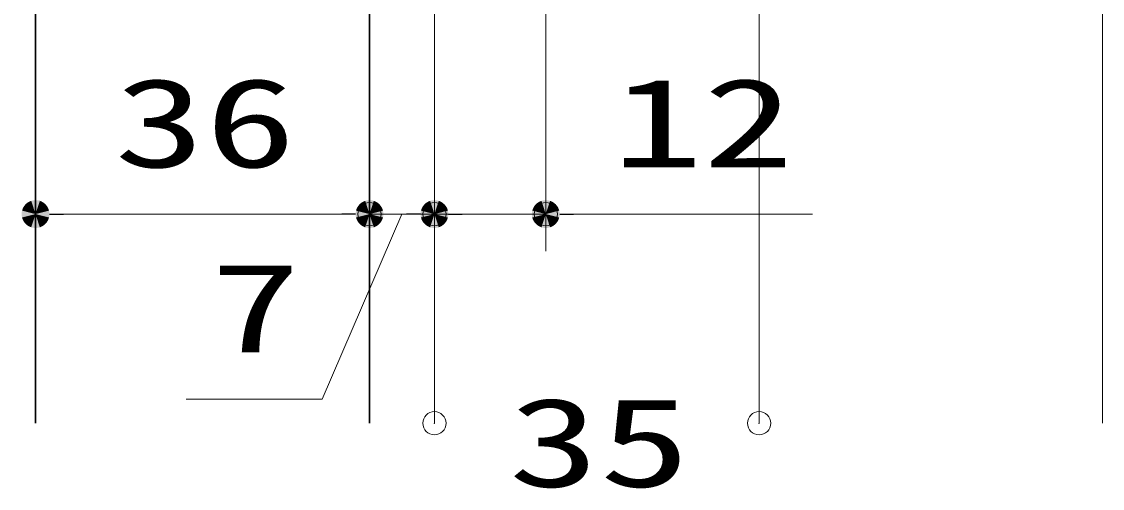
# Model space of a CAD drawing. Units: millimetres, scale not verified. Extents: x -1306 to 1306, y -607 to 607.
# Drawn here: x 70.6 to 187.1, y -398.1 to -347.8 of the extents above; entities that cross this region are included whole.
import ezdxf
from ezdxf.enums import TextEntityAlignment as Align

# ---------------------------------------------------------------- set-up
doc = ezdxf.new("R2010")
doc.units = ezdxf.units.MM
doc.header["$LTSCALE"] = 5
doc.header["$PDMODE"] = 32
doc.header["$PDSIZE"] = 2.5
for name, color, linetype, lineweight in [('0-D_線(白)', 7, 'Continuous', 30), ('1-0_線(水)', 4, 'Continuous', 9), ('1-1_寸法線', 3, 'Continuous', 13), ('1-4_DEFPOINTS', 7, 'Continuous', 5), ('1-5_0', 3, 'Continuous', 25)]:
    doc.layers.add(name, color=color, linetype=linetype, lineweight=lineweight)
doc.styles.add('ＭＳ ゴシック', font='')
doc.styles.get('ＭＳ ゴシック').set_extended_font_data('MS Gothic')

# ---------------------------------------------------------------- blocks, each defined once
blk = doc.blocks.new('_DOT')
at = {"layer": '1-5_0'}
blk.add_line((-2.5, 0), (-5, 0), dxfattribs=at)
for points in [[(0, 0), (-1.594, 1.926), (-1.34, 2.111)], [(0, 0), (-1.34, 2.111), (-1.064, 2.262)], [(0, 0), (-1.064, 2.262), (-0.773, 2.378)], [(0, 0), (-0.773, 2.378), (-0.468, 2.456)], [(0, 0), (-0.468, 2.456), (-0.157, 2.495)], [(0, 0), (-0.157, 2.495), (0.157, 2.495)], [(0, 0), (0.157, 2.495), (0.468, 2.456)], [(0, 0), (0.468, 2.456), (0.773, 2.378)], [(0, 0), (0.773, 2.378), (1.064, 2.262)], [(0, 0), (1.064, 2.262), (1.34, 2.111)], [(0, 0), (1.34, 2.111), (1.594, 1.926)], [(0, 0), (-2.5, 0), (-2.48, 0.313)], [(0, 0), (-2.48, -0.313), (-2.5, 0)], [(0, 0), (-2.48, 0.313), (-2.421, 0.622)], [(0, 0), (-2.421, -0.622), (-2.48, -0.313)], [(0, 0), (-2.421, 0.622), (-2.324, 0.92)], [(0, 0), (-2.324, -0.92), (-2.421, -0.622)], [(0, 0), (-2.324, 0.92), (-2.191, 1.204)], [(0, 0), (-2.191, -1.204), (-2.324, -0.92)], [(0, 0), (-2.191, 1.204), (-2.023, 1.469)], [(0, 0), (-2.023, -1.469), (-2.191, -1.204)], [(0, 0), (-2.023, 1.469), (-1.822, 1.711)], [(0, 0), (-1.822, -1.711), (-2.023, -1.469)], [(0, 0), (-1.822, 1.711), (-1.594, 1.926)], [(0, 0), (-1.594, -1.926), (-1.822, -1.711)], [(0, 0), (-1.34, -2.111), (-1.594, -1.926)], [(0, 0), (-1.064, -2.262), (-1.34, -2.111)], [(0, 0), (-0.773, -2.378), (-1.064, -2.262)], [(0, 0), (-0.468, -2.456), (-0.773, -2.378)], [(0, 0), (-0.157, -2.495), (-0.468, -2.456)], [(0, 0), (0.157, -2.495), (-0.157, -2.495)], [(0, 0), (1.594, 1.926), (1.822, 1.711)], [(0, 0), (1.822, 1.711), (2.023, 1.469)], [(0, 0), (2.023, 1.469), (2.191, 1.204)], [(0, 0), (2.191, 1.204), (2.324, 0.92)], [(0, 0), (2.324, 0.92), (2.421, 0.622)], [(0, 0), (2.421, 0.622), (2.48, 0.313)], [(0, 0), (2.48, 0.313), (2.5, 0)], [(0, 0), (0.468, -2.456), (0.157, -2.495)], [(0, 0), (0.773, -2.378), (0.468, -2.456)], [(0, 0), (1.064, -2.262), (0.773, -2.378)], [(0, 0), (1.34, -2.111), (1.064, -2.262)], [(0, 0), (1.594, -1.926), (1.34, -2.111)], [(0, 0), (1.822, -1.711), (1.594, -1.926)], [(0, 0), (2.023, -1.469), (1.822, -1.711)], [(0, 0), (2.191, -1.204), (2.023, -1.469)], [(0, 0), (2.324, -0.92), (2.191, -1.204)], [(0, 0), (2.421, -0.622), (2.324, -0.92)], [(0, 0), (2.48, -0.313), (2.421, -0.622)], [(0, 0), (2.5, 0), (2.48, -0.313)]]:
    blk.add_solid(points, dxfattribs=at)

msp = doc.modelspace()

# ---------------------------------------------------------------- linework, layer by layer
at = {"layer": '0-D_線(白)'}
for p, q in [((72.075, -276.036), (72.075, -391.062)), ((108.075, -276.036), (108.075, -391.062))]:
    msp.add_line(p, q, dxfattribs=at)
at = {"layer": '1-0_線(水)'}
for p, q in [((115.075, -391.062), (115.075, -311.531)), ((187.075, -391.062), (187.075, -334.531)), ((150.075, -346.531), (150.075, -391.062))]:
    msp.add_line(p, q, dxfattribs=at)
at = {"layer": '1-1_寸法線'}
for p, q in [((72.075, -284.036), (72.075, -372.531)), ((108.075, -284.036), (108.075, -372.531)), ((108.075, -284.036), (108.075, -372.531)), ((115.075, -319.531), (115.075, -372.531)), ((115.075, -319.531), (115.075, -372.531)), ((127.075, -342.531), (127.075, -372.531)), ((75.075, -368.531), (105.075, -368.531)), ((105.075, -368.531), (102.075, -368.531)), ((108.075, -368.531), (115.075, -368.531)), ((108.075, -368.531), (115.075, -368.531)), ((112.075, -368.531), (109.075, -368.531)), ((115.075, -368.531), (127.075, -368.531)), ((118.075, -368.531), (121.075, -368.531)), ((130.075, -368.531), (155.837, -368.531))]:
    msp.add_line(p, q, dxfattribs=at)
msp.add_lwpolyline([(111.575, -368.531), (102.973, -388.464), (88.306, -388.464)], dxfattribs=at)
at = {"layer": '1-4_DEFPOINTS'}
for p in [(108.075, -368.531), (115.075, -368.531), (127.075, -368.531), (115.075, -391.062), (150.075, -391.062)]:
    msp.add_point(p, dxfattribs=at)

# ---------------------------------------------------------------- block references
at = {"layer": '1-1_寸法線', "xscale": 0.6, "yscale": 0.6, "rotation": 180}
for p in [(72.075, -368.531), (115.075, -368.531), (127.075, -368.531)]:
    msp.add_blockref('_DOT', p, dxfattribs=at)
at = {"layer": '1-1_寸法線', "xscale": 0.6, "yscale": 0.6}
for p in [(108.075, -368.531), (108.075, -368.531), (115.075, -368.531)]:
    msp.add_blockref('_DOT', p, dxfattribs=at)

# ---------------------------------------------------------------- texts
at = {"layer": '1-1_寸法線', "style": 'ＭＳ ゴシック', "width": 1.5}
for s, p in [('36', (80.551, -366.381)), ('12', (134.218, -366.381)), ('7', (90.877, -386.314)), ('35', (123.051, -400.802))]:
    msp.add_text(s, height=9.604, dxfattribs=at).set_placement(p, align=Align.BOTTOM_LEFT)

doc.saveas('drawing.dxf')
